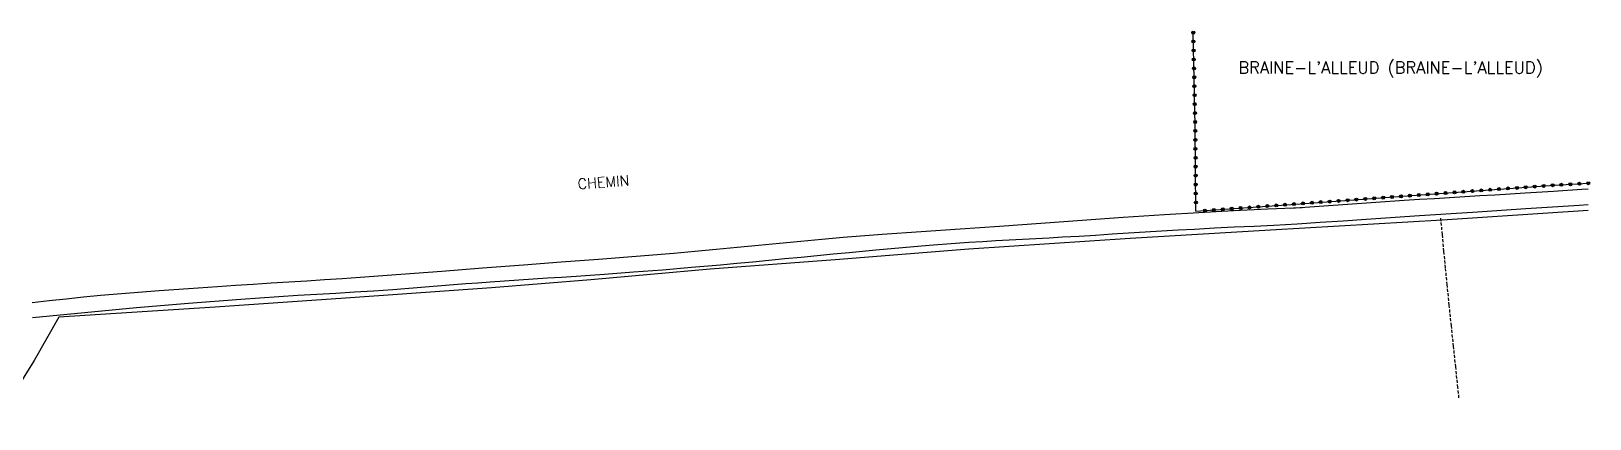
# Model space of a CAD drawing. Header units: millimetres. Extents: x 150997 to 152001, y 151999 to 153001.
# Drawn here: x 151738.7 to 152000.3, y 152686.9 to 152752 of the extents above; entities that cross this region are included whole.
import ezdxf
from ezdxf.enums import TextEntityAlignment as Align

# ---------------------------------------------------------------- set-up
doc = ezdxf.new("R2010")
doc.units = ezdxf.units.MM
doc.linetypes.add('DASHED', pattern=[0.75, 0.5, -0.25])
doc.layers.get('0').update_dxf_attribs({"linetype": 'CONTINUOUS'})
for name, color, linetype in [('W0070', 7, 'DASHED'), ('W0071', 7, 'CONTINUOUS'), ('W0323', 7, 'CONTINUOUS'), ('W0330', 7, 'CONTINUOUS'), ('W0980', 7, 'CONTINUOUS'), ('W0989', 7, 'CONTINUOUS')]:
    doc.layers.add(name, color=color, linetype=linetype)
doc.styles.get("Standard").update_dxf_attribs({"font": 'romans.shx', "width": 0.85})

# ---------------------------------------------------------------- blocks, each defined once
blk = doc.blocks.new('t323o')
at = {"color": 0, "linetype": 'Continuous'}
for radius in [0.25, 0.15]:
    blk.add_circle((0, 0), radius, dxfattribs=at)

msp = doc.modelspace()

# ---------------------------------------------------------------- linework, layer by layer
at = {"layer": 'W0070'}
msp.add_lwpolyline([(151978.3, 152690.42), (151978.12, 152692.17), (151977.75, 152695.62), (151977.39, 152699.07), (151977.02, 152702.52), (151976.66, 152705.97), (151976.32, 152709.42), (151976.04, 152712.23), (151975.77, 152715.04), (151975.51, 152717.85), (151975.25, 152720.66)], dxfattribs=at)
at = {"layer": 'W0071'}
for points in [[(152000, 152725.46), (151998.93, 152725.39), (151994.17, 152725.08), (151989.41, 152724.78), (151986.88, 152724.62), (151984.34, 152724.46), (151981.8, 152724.31), (151979.27, 152724.16), (151976.73, 152724.01), (151974.19, 152723.85), (151971.65, 152723.69), (151969.12, 152723.53), (151964.35, 152723.21), (151959.59, 152722.88), (151954.82, 152722.54), (151950.06, 152722.18)], [(151951.97, 152722.32), (151946.2, 152722.07), (151940.43, 152721.79), (151934.66, 152721.48), (151928.9, 152721.14), (151921.96, 152720.69), (151915.03, 152720.2), (151908.1, 152719.69), (151901.17, 152719.19), (151894.61, 152718.74), (151888.05, 152718.29), (151881.49, 152717.83), (151874.93, 152717.32), (151871.38, 152717.01), (151867.82, 152716.69), (151864.27, 152716.34), (151860.72, 152716), (151857.17, 152715.64), (151853.62, 152715.3), (151850.06, 152714.97), (151846.51, 152714.65), (151840.21, 152714.14), (151833.9, 152713.65), (151827.6, 152713.18), (151821.3, 152712.71), (151814.44, 152712.17), (151807.59, 152711.63), (151800.73, 152711.1), (151793.87, 152710.6), (151790.89, 152710.39), (151787.9, 152710.2), (151784.91, 152710.01), (151781.92, 152709.83), (151778.93, 152709.64), (151775.94, 152709.45), (151772.95, 152709.26), (151769.96, 152709.06), (151765.05, 152708.72), (151760.14, 152708.37), (151755.23, 152707.99), (151750.32, 152707.57), (151747.45, 152707.3), (151744.57, 152707), (151741.7, 152706.68), (151738.83, 152706.34)], [(151947.25, 152719.39), (151951.12, 152719.65), (151954.99, 152719.91), (151958.86, 152720.16), (151962.74, 152720.42), (151971.66, 152721.02), (151980.59, 152721.61), (151989.52, 152722.2), (151998.44, 152722.78), (152000, 152722.88)], [(151738.92, 152703.88), (151747.64, 152704.75), (151756.37, 152705.56), (151765.1, 152706.31), (151773.84, 152707), (151777.03, 152707.23), (151780.21, 152707.44), (151783.4, 152707.64), (151786.59, 152707.82), (151789.78, 152708.01), (151792.96, 152708.19), (151796.15, 152708.39), (151799.34, 152708.61), (151801.38, 152708.76), (151803.43, 152708.92), (151805.47, 152709.08), (151807.52, 152709.25), (151809.56, 152709.42), (151811.61, 152709.59), (151813.65, 152709.75), (151815.7, 152709.91), (151818.1, 152710.08), (151820.5, 152710.24), (151822.9, 152710.39), (151825.3, 152710.54), (151827.7, 152710.7), (151830.11, 152710.85), (151832.51, 152711.01), (151834.91, 152711.18), (151839.78, 152711.55), (151844.65, 152711.93), (151849.52, 152712.33), (151854.38, 152712.75), (151857.08, 152713), (151859.78, 152713.25), (151862.48, 152713.52), (151865.18, 152713.79), (151867.87, 152714.06), (151870.57, 152714.33), (151873.27, 152714.59), (151875.97, 152714.84), (151880.43, 152715.25), (151884.89, 152715.66), (151889.36, 152716.04), (151893.82, 152716.38), (151896.06, 152716.54), (151898.31, 152716.68), (151900.55, 152716.81), (151902.8, 152716.93), (151905.04, 152717.05), (151907.28, 152717.16), (151909.53, 152717.29), (151911.77, 152717.42), (151914.54, 152717.58), (151917.31, 152717.75), (151920.08, 152717.93), (151922.85, 152718.1), (151925.62, 152718.28), (151928.39, 152718.45), (151931.16, 152718.61), (151933.92, 152718.76), (151937.25, 152718.94), (151940.58, 152719.1), (151943.92, 152719.25), (151947.25, 152719.39)]]:
    msp.add_lwpolyline(points, dxfattribs=at)
at = {"layer": 'W0323'}
for points in [[(151934.16, 152721.73), (151934.03, 152736.09), (151933.7, 152751.78)], [(151934.16, 152721.73), (151950.14, 152722.9), (151970.38, 152724.38), (151993.57, 152726.08), (152000, 152726.44)]]:
    msp.add_lwpolyline(points, dxfattribs=at)
at = {"layer": 'W0330'}
for points in [[(152000, 152721.87), (151975.45, 152720.22), (151946.64, 152718.54), (151923.09, 152717.16), (151896.06, 152715.36), (151873.6, 152713.57), (151852.61, 152712.03), (151832.58, 152710.22), (151815.9, 152708.9), (151793.03, 152707.27), (151769.53, 152705.63), (151743.32, 152703.94)], [(151743.32, 152703.94), (151739.19, 152696.66), (151733.42, 152687.5), (151721.39, 152686.88), (151716.64, 152693.64), (151706.49, 152693.9)]]:
    msp.add_lwpolyline(points, dxfattribs=at)

# ---------------------------------------------------------------- block references
at = {"layer": 'W0323'}
for p, rotation in [((151933.7, 152751.73), 91.21970321286565), ((151933.73, 152750.23), 91.21970321286565), ((151933.76, 152748.73), 91.21970321286565), ((151933.79, 152747.23), 91.21970321286565), ((151933.83, 152745.73), 91.21970321286565), ((151933.86, 152744.23), 91.21970321286565), ((151933.89, 152742.73), 91.21970321286565), ((151933.92, 152741.23), 91.21970321286565), ((151933.95, 152739.73), 91.21970321286565), ((151933.99, 152738.23), 91.21970321286565), ((151934.02, 152736.73), 91.21970321286565), ((151934.04, 152735.23), 90.51889701103843), ((151934.05, 152733.73), 90.51889701103843), ((151934.07, 152732.23), 90.51889701103843), ((151934.08, 152730.73), 90.51889701103843), ((151934.09, 152729.23), 90.51889701103843), ((151934.11, 152727.73), 90.51889701103843), ((151934.12, 152726.23), 90.51889701103843), ((151934.13, 152724.73), 90.51889701103843), ((151964.08, 152723.92), 4.18175729737933), ((151965.58, 152724.03), 4.18175729737933), ((151967.07, 152724.14), 4.18175729737933), ((151968.57, 152724.25), 4.18175729737933), ((151970.07, 152724.36), 4.18175729737933), ((151971.56, 152724.47), 4.191987798799145), ((151973.06, 152724.58), 4.191987798799145), ((151974.55, 152724.69), 4.191987798799145), ((151976.05, 152724.8), 4.191987798799145), ((151977.55, 152724.91), 4.191987798799145), ((151979.04, 152725.02), 4.191987798799145), ((151980.54, 152725.13), 4.191987798799145), ((151982.03, 152725.24), 4.191987798799145), ((151983.53, 152725.35), 4.191987798799145), ((151985.03, 152725.46), 4.191987798799145), ((151986.52, 152725.57), 4.191987798799145), ((151988.02, 152725.67), 4.191987798799145), ((151989.51, 152725.78), 4.191987798799145), ((151991.01, 152725.89), 4.191987798799145), ((151992.51, 152726), 4.191987798799145), ((151994, 152726.11), 3.158947508974389), ((151995.5, 152726.19), 3.158947508974389), ((151997, 152726.27), 3.158947508974389), ((151998.5, 152726.35), 3.158947508974389), ((151999.99, 152726.44), 3.158947508974389), ((151934.15, 152723.23), 90.51889701103843), ((151935.66, 152721.84), 4.189354265254056), ((151937.15, 152721.95), 4.189354265254056), ((151938.65, 152722.06), 4.189354265254056), ((151940.15, 152722.17), 4.189354265254056), ((151941.64, 152722.28), 4.189354265254056), ((151943.14, 152722.39), 4.189354265254056), ((151944.63, 152722.5), 4.189354265254056), ((151946.13, 152722.61), 4.189354265254056), ((151947.63, 152722.72), 4.189354265254056), ((151949.12, 152722.83), 4.189354265254056), ((151950.62, 152722.94), 4.18175729737933), ((151952.11, 152723.05), 4.18175729737933), ((151953.61, 152723.16), 4.18175729737933), ((151955.11, 152723.27), 4.18175729737933), ((151956.6, 152723.37), 4.18175729737933), ((151958.1, 152723.48), 4.18175729737933), ((151959.59, 152723.59), 4.18175729737933), ((151961.09, 152723.7), 4.18175729737933), ((151962.59, 152723.81), 4.18175729737933)]:
    msp.add_blockref('t323o', p, dxfattribs=dict(at, rotation=rotation))

# ---------------------------------------------------------------- texts
at = {"layer": 'W0980'}
msp.add_text("BRAINE-L'ALLEUD (BRAINE-L'ALLEUD)", height=2, dxfattribs=at).set_placement((151966.82, 152745.73), align=Align.MIDDLE)
at = {"layer": 'W0989'}
msp.add_text('CHEMIN', height=1.75, rotation=4.1258, dxfattribs=at).set_placement((151834.73, 152726.62), align=Align.MIDDLE)

doc.saveas('drawing.dxf')
